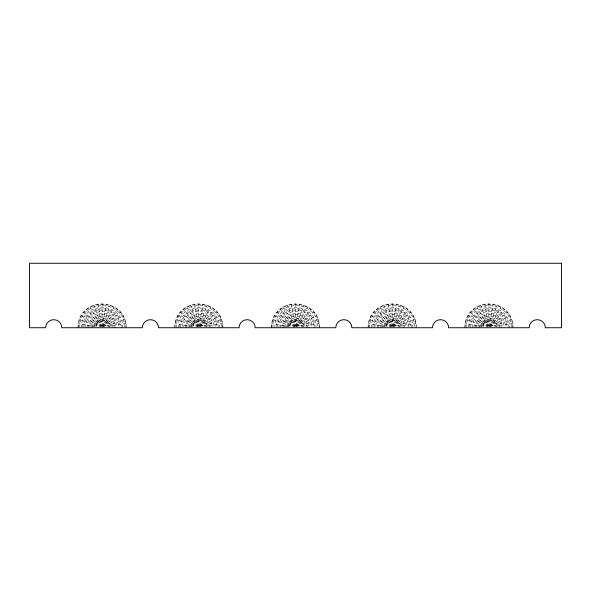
<?xml version="1.0" encoding="UTF-8"?>
<svg xmlns="http://www.w3.org/2000/svg" width="591" height="591" viewBox="0 0 591 591"><rect width="100%" height="100%" fill="white"/><g stroke="black" fill="none" stroke-linecap="round" stroke-linejoin="round"><path stroke-width="0.44" stroke-dasharray="2.96 2.22" d="M77.901 327.739C78.071 296.091 126.09 296.091 126.26 327.739M78.315 327.739C78.485 296.63 125.684 296.63 125.846 327.739M79.526 327.739C79.046 298.381 125.122 298.381 124.642 327.739M81.447 327.739C81.004 300.878 123.157 300.878 122.721 327.739M82.792 326.897C83.265 302.23 121.945 303.087 121.451 327.739M83.952 327.739C83.56 304.136 120.601 304.136 120.217 327.739M85.577 327.739C85.23 306.264 118.931 306.264 118.584 327.739M87.128 327.739C86.811 308.273 117.35 308.273 117.033 327.739M88.591 327.739C88.303 310.179 115.858 310.179 115.577 327.739M89.958 327.739C89.278 312.129 114.883 312.129 114.203 327.739M91.236 327.739C90.622 313.769 113.538 313.769 112.933 327.739M92.41 327.739C91.864 315.276 112.297 315.276 111.758 327.739M174.611 327.739C174.781 296.091 222.8 296.091 222.97 327.739M175.025 327.739C175.195 296.63 222.393 296.63 222.556 327.739M176.236 327.739C175.756 298.381 221.832 298.381 221.352 327.739M178.157 327.739C177.714 300.878 219.867 300.878 219.431 327.739M179.501 326.897C179.974 302.23 218.655 303.087 218.153 327.739M180.661 327.739C180.27 304.136 217.311 304.136 216.927 327.739M182.412 326.306C183.439 306.655 214.141 306.655 215.168 326.306M183.838 327.739C183.52 308.273 214.06 308.273 213.743 327.739M185.301 327.739C185.013 310.179 212.568 310.179 212.28 327.739M186.667 327.739C185.988 312.129 211.593 312.129 210.913 327.739M187.945 327.739C187.332 313.769 210.248 313.769 209.642 327.739M189.113 327.739C188.573 315.276 209.007 315.276 208.468 327.739M271.321 327.739C271.491 296.091 319.509 296.091 319.679 327.739M271.734 327.739C271.904 296.63 319.096 296.63 319.266 327.739M272.946 327.739C272.318 299.401 316.717 297.827 317.921 326.173M274.867 327.739C274.327 301.469 315.55 300.553 316.059 326.838M276.211 326.897C276.684 302.23 315.365 303.087 314.863 327.739M277.364 327.739C276.98 304.136 314.02 304.136 313.636 327.739M278.996 327.739C278.649 306.264 312.351 306.264 312.004 327.739M280.548 327.739C280.23 308.273 310.77 308.273 310.452 327.739M282.01 327.739C281.722 310.179 309.278 310.179 308.99 327.739M283.377 327.739C282.697 312.129 308.303 312.129 307.623 327.739M284.648 327.739C284.042 313.769 306.958 313.769 306.352 327.739M285.822 327.739C285.261 316.325 303.604 314.722 305.03 326.055M368.03 327.739C368.2 296.091 416.219 296.091 416.389 327.739M368.444 327.739C368.607 296.63 415.805 296.63 415.975 327.739M369.648 327.739C369.02 299.401 413.427 297.827 414.631 326.173M371.569 327.739C371.133 300.878 413.286 300.878 412.843 327.739M372.914 326.897C373.394 302.23 412.075 303.087 411.572 327.739M374.073 327.739C373.689 304.136 410.73 304.136 410.339 327.739M375.832 326.306C377.036 305.769 409.186 307.194 408.713 327.739M377.257 327.739C376.94 308.273 407.48 308.273 407.162 327.739M378.72 327.739C377.93 311.826 403.513 309.588 405.5 325.39M380.087 327.739C379.407 312.129 405.012 312.129 404.333 327.739M381.358 327.739C380.752 313.769 403.668 313.769 403.055 327.739M382.532 327.739C381.993 315.276 402.427 315.276 401.887 327.739M464.74 327.739C464.91 296.091 512.929 296.091 513.099 327.739M465.154 327.739C465.316 296.63 512.515 296.63 512.685 327.739M466.358 327.739C465.878 298.381 511.954 298.381 511.474 327.739M468.36 326.838C468.87 300.553 510.092 301.469 509.553 327.739M469.623 326.897C470.104 302.23 508.785 303.087 508.282 327.739M470.783 327.739C470.399 304.136 507.44 304.136 507.048 327.739M472.416 327.739C472.069 306.264 505.77 306.264 505.423 327.739M473.967 327.739C473.65 308.273 504.189 308.273 503.872 327.739M475.423 327.739C474.639 311.826 500.215 309.588 502.202 325.39M476.797 327.739C476.117 312.129 501.722 312.129 501.042 327.739M478.067 327.739C477.462 313.769 500.378 313.769 499.764 327.739M479.242 327.739C478.703 315.276 499.136 315.276 498.59 327.739M102.361 326.151L106.277 303.929M199.071 326.151L202.986 303.929M295.781 326.151L299.696 303.929M392.49 326.151L396.406 303.929M489.2 326.151L493.116 303.929M93.607 326.239C94.745 317.02 109.424 317.02 110.554 326.239M94.56 326.409C95.565 318.224 108.596 318.224 109.608 326.409M96.126 326.69C96.924 320.211 107.237 320.211 108.035 326.69M190.317 326.239C191.447 317.02 206.133 317.02 207.264 326.239M191.27 326.409C192.274 318.224 205.306 318.224 206.318 326.409M192.836 326.69C193.634 320.211 203.947 320.211 204.745 326.69M287.027 326.239C288.157 317.02 302.843 317.02 303.973 326.239M287.972 326.409C288.984 318.224 302.016 318.224 303.028 326.409M289.546 326.69C290.344 320.211 300.656 320.211 301.454 326.69M383.736 326.239C384.867 317.02 399.553 317.02 400.683 326.239M384.682 326.409C385.694 318.224 398.726 318.224 399.73 326.409M386.255 326.69C387.053 320.211 397.366 320.211 398.164 326.69M480.446 326.239C481.576 317.02 496.255 317.02 497.393 326.239M481.392 326.409C482.404 318.224 495.435 318.224 496.44 326.409M482.965 326.69C483.763 320.211 494.076 320.211 494.874 326.69M102.635 326.225L110.354 305.015M199.344 326.225L207.057 305.015M296.054 326.225L303.767 305.015M392.764 326.225L400.476 305.015M489.466 326.225L497.186 305.015M102.886 326.343L114.174 306.795M199.595 326.343L210.876 306.795M296.305 326.343L307.586 306.795M393.015 326.343L404.296 306.795M489.725 326.343L501.005 306.795M117.624 309.219L102.08 327.739L120.601 312.196M199.824 326.498L214.334 309.219M296.534 326.498L311.043 309.219M393.244 326.498L407.753 309.219M489.954 326.498L504.455 309.219M200.024 326.697L217.311 312.196M296.734 326.697L314.02 312.196M393.443 326.697L410.73 312.196M490.153 326.697L507.44 312.196M104.179 326.528L123.017 315.646M200.888 326.528L219.726 315.646M297.591 326.528L316.436 315.646M394.3 326.528L413.146 315.646M491.01 326.528L509.856 315.646M124.804 319.465L105.87 326.358C104.799 322.9 99.362 322.9 98.298 326.358L79.364 319.465M221.507 319.465L202.58 326.358C201.509 322.9 196.072 322.9 195.008 326.358L176.074 319.465M318.217 319.465L299.29 326.358C298.219 322.9 292.781 322.9 291.71 326.358L272.783 319.465M414.926 319.465L395.992 326.358C394.928 322.9 389.491 322.9 388.42 326.358L369.493 319.465M511.636 319.465L492.702 326.358C491.638 322.9 486.201 322.9 485.13 326.358L466.196 319.465M125.89 323.536L108.766 326.557C107.872 319.288 96.296 319.288 95.402 326.557L78.271 323.536M222.6 323.536L205.476 326.557C204.582 319.288 192.998 319.288 192.105 326.557L174.98 323.536M319.31 323.536L302.186 326.557C301.292 319.288 289.708 319.288 288.814 326.557L271.69 323.536M416.02 323.536L398.895 326.557C398.002 319.288 386.418 319.288 385.524 326.557L368.4 323.536M512.729 323.536L495.598 326.557C494.704 319.288 483.128 319.288 482.234 326.557L465.11 323.536M467.983 315.646L486.821 326.528M371.274 315.646L390.112 326.528M274.564 315.646L293.409 326.528M177.854 315.646L196.7 326.528M81.144 315.646L99.99 326.528M470.399 312.196L487.686 326.697M373.689 312.196L390.976 326.697M276.98 312.196L294.266 326.697M180.27 312.196L197.557 326.697M83.56 312.196L100.847 326.697M473.376 309.219L487.885 326.498M376.666 309.219L391.176 326.498M279.957 309.219L294.466 326.498M183.247 309.219L197.756 326.498M86.545 309.219L101.046 326.498M476.826 306.795L488.114 326.343M380.124 306.795L391.405 326.343M283.414 306.795L294.695 326.343M186.704 306.795L197.985 326.343M89.995 306.795L101.275 326.343M480.646 305.015L488.365 326.225M383.943 305.015L391.656 326.225M287.233 305.015L294.946 326.225M190.524 305.015L198.236 326.225M93.814 305.015L101.534 326.225M484.723 303.929L488.639 326.151M388.014 303.929L391.929 326.151M291.304 303.929L295.219 326.151M194.594 303.929L198.51 326.151M97.884 303.929L101.8 326.151M488.92 303.56L488.92 326.121M392.21 303.56L392.21 326.121M295.5 303.56L295.5 326.121M198.79 303.56L198.79 326.121M102.08 303.56L102.08 326.121"/><path stroke-width="0.89" d="M561.45 263.261L29.55 263.261L29.55 327.739L45.67 327.739A8.06 8.06 0 0 1 53.729 319.679A8.06 8.06 0 0 1 61.789 327.739L142.379 327.739A8.06 8.06 0 0 1 150.439 319.679A8.06 8.06 0 0 1 158.499 327.739L239.089 327.739A8.06 8.06 0 0 1 247.149 319.679A8.06 8.06 0 0 1 255.201 327.739L335.799 327.739A8.06 8.06 0 0 1 343.851 319.679A8.06 8.06 0 0 1 351.911 327.739L432.501 327.739A8.06 8.06 0 0 1 440.561 319.679A8.06 8.06 0 0 1 448.621 327.739L529.211 327.739A8.06 8.06 0 0 1 537.271 319.679A8.06 8.06 0 0 1 545.33 327.739L561.45 327.739L561.45 263.261"/></g></svg>
